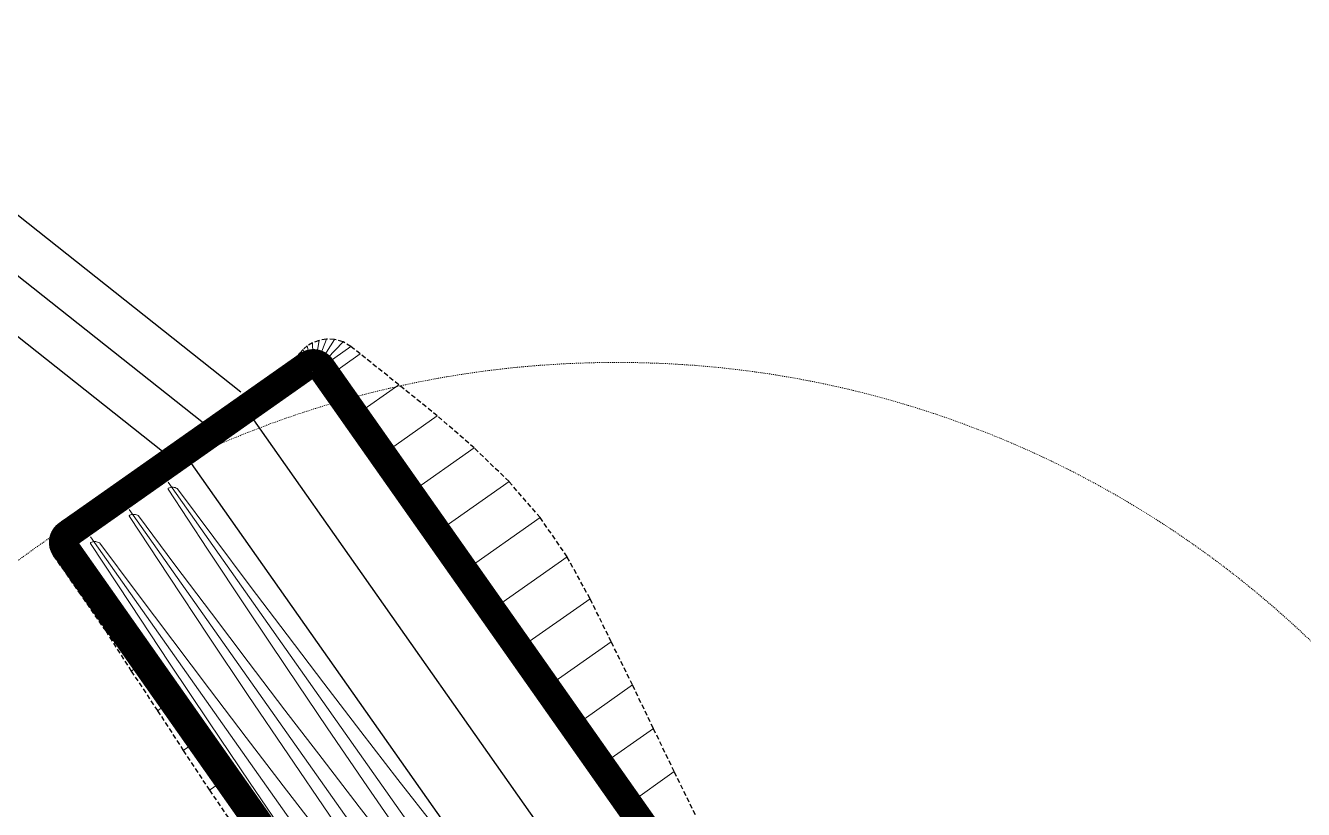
# Model space of a CAD drawing. Header units: metres. Extents: x 544752 to 548977, y 1840603 to 1844608.
# Drawn here: x 545536.5 to 545671.1, y 1843500.9 to 1843583.4 of the extents above; entities that cross this region are included whole.
import ezdxf

# ---------------------------------------------------------------- set-up
doc = ezdxf.new("R2010")
doc.units = ezdxf.units.M
doc.header["$MEASUREMENT"] = 0
doc.linetypes.add('ACAD_ISO02W100', pattern=[15, 12, -3])
doc.linetypes.add('Anordnung Grundriss$0$GESTRICHELT', pattern=[0.75, 0.5, -0.25])
doc.layers.add('C-ROAD', color=7, linetype='Continuous')
for name, color, linetype, lineweight in [('C-ROAD-CORR', 5, 'Continuous', 0), ('C-ROAD-STAN', 11, 'Continuous', 0), ('Line5', 5, 'Continuous', 13), ('Line7', 7, 'Continuous', 20), ('Đường', 5, 'ACAD_ISO02W100', 5)]:
    doc.layers.add(name, color=color, linetype=linetype, lineweight=lineweight)

# ---------------------------------------------------------------- blocks, each defined once
blk = doc.blocks.new('TB')
at = {"layer": 'Defpoints', "color": 5, "linetype": 'Anordnung Grundriss$0$GESTRICHELT', "lineweight": 5, "ltscale": 0.2}
blk.add_circle((-0.4, 0), 105.73, dxfattribs=at)
blk = doc.blocks.new('FREFEWRFERWF')
at = {"layer": 'Line5', "color": 5}
for p, q in [((-12.76, -0.82), (-14.44, 70.21)), ((-7.21, -0.68), (-8.89, 70.34)), ((-1.67, -0.55), (-3.35, 70.47)), ((-14.24, 0.57), (-11.33, 0.64)), ((-8.7, 0.7), (-5.79, 0.77)), ((-3.36, -0.08), (0, 0)), ((-3.16, 0.83), (-0.25, 0.9)), ((-14.45, -0.34), (-11.09, -0.26)), ((-8.91, -0.21), (-5.54, -0.13))]:
    blk.add_line(p, q, dxfattribs=at)
at = {"layer": 'Line5', "color": 5, "flags": 128}
for points in [[(-14.86, 69.09), (-14.81, 69.18), (-14.74, 69.28), (-14.67, 69.36), (-14.59, 69.44), (-14.5, 69.5), (-14.4, 69.56), (-14.3, 69.61), (-14.19, 69.65), (-14.08, 69.68)], [(-14.08, 69.68), (-14.07, 69.68), (-14.05, 69.68), (-14.03, 69.67), (-14.02, 69.67), (-14, 69.65), (-13.99, 69.64), (-13.98, 69.63), (-13.98, 69.61), (-13.98, 69.59)], [(-13.98, 69.59), (-13.51, 61.84), (-13.08, 54.08), (-12.69, 46.32), (-12.33, 38.56), (-12.01, 30.8), (-11.73, 23.04), (-11.48, 15.27), (-11.26, 7.5), (-11.09, -0.26)], [(-9.32, 69.22), (-9.27, 69.32), (-9.2, 69.41), (-9.13, 69.49), (-9.04, 69.57), (-8.95, 69.64), (-8.86, 69.69), (-8.76, 69.74), (-8.65, 69.78), (-8.54, 69.81)], [(-8.54, 69.81), (-8.52, 69.81), (-8.51, 69.81), (-8.49, 69.8), (-8.47, 69.8), (-8.46, 69.79), (-8.45, 69.77), (-8.44, 69.76), (-8.44, 69.74), (-8.43, 69.72)], [(-8.43, 69.72), (-7.97, 61.97), (-7.54, 54.21), (-7.15, 46.45), (-6.79, 38.69), (-6.47, 30.93), (-6.18, 23.17), (-5.93, 15.4), (-5.72, 7.64), (-5.54, -0.13)], [(-3.79, 69.31), (-3.82, 62.71), (-3.87, 56.12), (-3.94, 49.52), (-4.04, 42.93), (-4.16, 36.33), (-4.3, 29.74), (-4.47, 23.14), (-4.66, 16.55), (-4.87, 9.96)], [(-3.79, 69.31), (-3.79, 69.31), (-3.79, 69.32), (-3.79, 69.32), (-3.79, 69.33), (-3.78, 69.33), (-3.78, 69.34), (-3.78, 69.34), (-3.78, 69.35), (-3.78, 69.35)], [(-3.78, 69.35), (-3.72, 69.45), (-3.66, 69.54), (-3.58, 69.62), (-3.5, 69.7), (-3.41, 69.77), (-3.31, 69.83), (-3.21, 69.87), (-3.11, 69.91), (-3, 69.94)], [(-3, 69.94), (-2.98, 69.94), (-2.96, 69.94), (-2.95, 69.94), (-2.93, 69.93), (-2.92, 69.92), (-2.91, 69.9), (-2.9, 69.89), (-2.89, 69.87), (-2.89, 69.86)], [(-2.89, 69.86), (-2.43, 62.1), (-2, 54.34), (-1.6, 46.58), (-1.25, 38.82), (-0.93, 31.06), (-0.64, 23.3), (-0.39, 15.53), (-0.18, 7.77), (0, 0)], [(-14.87, 69.05), (-14.9, 62.45), (-14.95, 55.86), (-15.03, 49.26), (-15.12, 42.67), (-15.24, 36.07), (-15.39, 29.48), (-15.56, 22.88), (-15.75, 16.29), (-15.96, 9.7)], [(-14.87, 69.05), (-14.87, 69.05), (-14.87, 69.06), (-14.87, 69.06), (-14.87, 69.07), (-14.87, 69.07), (-14.87, 69.07), (-14.87, 69.08), (-14.87, 69.08), (-14.86, 69.09)], [(-9.33, 69.18), (-9.36, 62.58), (-9.41, 55.99), (-9.48, 49.39), (-9.58, 42.8), (-9.7, 36.2), (-9.85, 29.61), (-10.01, 23.01), (-10.2, 16.42), (-10.42, 9.83)], [(-9.33, 69.18), (-9.33, 69.18), (-9.33, 69.19), (-9.33, 69.19), (-9.33, 69.2), (-9.33, 69.2), (-9.33, 69.21), (-9.33, 69.21), (-9.32, 69.21), (-9.32, 69.22)], [(-15.94, 9.55), (-15.95, 9.57), (-15.95, 9.59), (-15.95, 9.6), (-15.96, 9.62), (-15.96, 9.63), (-15.96, 9.65), (-15.96, 9.67), (-15.96, 9.68), (-15.96, 9.7)], [(-10.4, 9.69), (-10.4, 9.7), (-10.41, 9.72), (-10.41, 9.73), (-10.41, 9.75), (-10.41, 9.76), (-10.42, 9.78), (-10.42, 9.8), (-10.42, 9.81), (-10.42, 9.83)], [(-4.86, 9.82), (-4.86, 9.83), (-4.86, 9.85), (-4.87, 9.86), (-4.87, 9.88), (-4.87, 9.9), (-4.87, 9.91), (-4.87, 9.93), (-4.87, 9.94), (-4.87, 9.96)], [(-4.86, 9.82), (-4.51, 8.85), (-4.21, 7.88), (-3.94, 6.89), (-3.72, 5.9), (-3.53, 4.9), (-3.38, 3.89), (-3.26, 2.87), (-3.19, 1.85), (-3.16, 0.83)], [(-4.86, 9.82), (-4.56, 8.74), (-4.29, 7.66), (-4.06, 6.57), (-3.86, 5.47), (-3.69, 4.37), (-3.56, 3.26), (-3.46, 2.15), (-3.39, 1.04), (-3.36, -0.08)], [(-15.94, 9.55), (-15.6, 8.59), (-15.3, 7.62), (-15.03, 6.63), (-14.8, 5.64), (-14.61, 4.63), (-14.46, 3.63), (-14.35, 2.61), (-14.28, 1.59), (-14.24, 0.57)], [(-15.94, 9.55), (-15.64, 8.48), (-15.38, 7.4), (-15.14, 6.31), (-14.95, 5.21), (-14.78, 4.11), (-14.65, 3), (-14.55, 1.89), (-14.48, 0.77), (-14.45, -0.34)], [(-10.4, 9.69), (-10.06, 8.72), (-9.75, 7.75), (-9.49, 6.76), (-9.26, 5.77), (-9.07, 4.77), (-8.92, 3.76), (-8.81, 2.74), (-8.73, 1.72), (-8.7, 0.7)], [(-10.4, 9.69), (-10.1, 8.61), (-9.83, 7.53), (-9.6, 6.44), (-9.4, 5.34), (-9.24, 4.24), (-9.1, 3.13), (-9, 2.02), (-8.94, 0.9), (-8.91, -0.21)]]:
    blk.add_lwpolyline(points, dxfattribs=at)
at = {"layer": 'Line7', "color": 7}
for p, q in [((-11.32, 9.73), (-11.32, 9.73)), ((-11.32, 9.73), (-11.32, 9.73)), ((-11.32, 9.73), (-11.32, 9.73)), ((-10.41, 9.76), (-10.41, 9.76)), ((-10.41, 9.76), (-10.41, 9.76)), ((-10.41, 9.76), (-10.41, 9.76)), ((-5.78, 9.87), (-5.78, 9.87)), ((-5.78, 9.87), (-5.78, 9.87)), ((-5.78, 9.87), (-5.78, 9.87)), ((-4.87, 9.89), (-4.87, 9.89)), ((-4.87, 9.89), (-4.87, 9.89)), ((-4.87, 9.89), (-4.87, 9.89)), ((-0.24, 10), (-0.24, 10)), ((-0.24, 10), (-0.24, 10)), ((-0.24, 10), (-0.24, 10)), ((-15.96, 9.63), (-15.96, 9.63)), ((-15.96, 9.63), (-15.96, 9.63)), ((-15.96, 9.63), (-15.96, 9.63))]:
    blk.add_line(p, q, dxfattribs=at)
blk = doc.blocks.new('RFEWF34RF')
blk.add_lwpolyline([(467558.37, 1441381.47), (467628.37, 1441381.47), (467628.37, 1441366.47), (467558.37, 1441366.47)], close=True)
at = {"xscale": 0.9, "yscale": 0.9714285714285716, "zscale": 0.9714285714285716, "rotation": 268.6444939923905}
blk.add_blockref('FREFEWRFERWF', (467559.27, 1441366.93), dxfattribs=at)
blk = doc.blocks.new('GFERFERF')
blk.add_lwpolyline([(467513.37, 1441358.47), (467628.37, 1441358.47), (467628.37, 1441366.47), (467513.37, 1441366.47)], close=True)
blk = doc.blocks.new('VƯERFEWRFER')
blk.add_lwpolyline([(467558.37, 1441403.47), (467513.37, 1441403.47), (467513.37, 1441358.47), (467558.37, 1441358.47)], close=True)
blk = doc.blocks.new('fcwdăed')
at = {"xscale": -1, "rotation": 19.89216182940478}
for name, p in [('GFERFERF', (1396356.81, 242240.54, -3.32)), ('VƯERFEWRFER', (1396369.4, 242205.74, -3.32)), ('RFEWF34RF', (1396367.36, 242211.39, -3.32))]:
    blk.add_blockref(name, p, dxfattribs=at)
blk = doc.blocks.new('STA')
blk.add_circle((0, 0), 0.036)
blk = doc.blocks.new('PI')
h = blk.add_hatch(color=256)
h.dxf.hatch_style = 1
h.paths.add_polyline_path([(0.011, 0, 1), (-0.011, 0, 1)])
at = {"xscale": 0.3048, "yscale": 0.3048, "zscale": 0.3048}
blk.add_blockref('STA', (0, 0), dxfattribs=at)

msp = doc.modelspace()

# ---------------------------------------------------------------- linework, layer by layer
at = {"elevation": 690.9}
for points in [[(545559.16, 1843544.83), (545510.42, 1843583.44)], [(545556.06, 1843540.91), (545507.32, 1843579.52)], [(545552.95, 1843536.99), (545504.21, 1843575.6)]]:
    msp.add_lwpolyline(points, dxfattribs=at)
at = {"layer": 'C-ROAD', "color": 3, "linetype": 'Continuous', "lineweight": 13}
for p, q in [((545567.04, 1843548.26), (545566.23, 1843547.69)), ((545567.62, 1843547.45), (545567.04, 1843548.26)), ((545540.87, 1843529.85), (545540.05, 1843529.28)), ((545540.05, 1843529.28), (545540.63, 1843528.46))]:
    msp.add_line(p, q, dxfattribs=at)
at = {"layer": 'C-ROAD', "color": 1, "linetype": 'ACAD_ISO02W100', "lineweight": 60, "ltscale": 0.1, "const_width": 3, "flags": 128}
for points in [[(545566.23, 1843547.69), (545540.87, 1843529.85)], [(545633.79, 1843453.39), (545567.62, 1843547.45)], [(545540.63, 1843528.46), (545571.32, 1843484.84)]]:
    msp.add_lwpolyline(points, dxfattribs=at)
at = {"layer": 'C-ROAD', "color": 1, "linetype": 'ACAD_ISO02W100', "lineweight": -3, "ltscale": 0.1, "const_width": 3, "flags": 128}
for points in [[(545567.62, 1843547.45, 0.414214), (545566.23, 1843547.69)], [(545540.87, 1843529.85, 0.414211), (545540.63, 1843528.46)]]:
    msp.add_lwpolyline(points, format="xyb", dxfattribs=at)
at = {"layer": 'C-ROAD-CORR', "color": 160, "linetype": 'Continuous'}
for p, q in [((545567.16, 1843547.8, 690.59), (545568.18, 1843550.43, 688.71)), ((545567.16, 1843547.8, 690.59), (545568.18, 1843550.43, 688.71)), ((545567.16, 1843547.8, 690.59), (545568.18, 1843550.43, 688.71)), ((545567.16, 1843547.8, 690.59), (545568.18, 1843550.43, 688.71)), ((545567.34, 1843547.72, 690.59), (545569.04, 1843550.4, 688.46)), ((545567.34, 1843547.72, 690.59), (545569.04, 1843550.4, 688.46)), ((545567.34, 1843547.72, 690.59), (545569.04, 1843550.4, 688.46)), ((545567.34, 1843547.72, 690.59), (545569.04, 1843550.4, 688.46)), ((545566.4, 1843547.79, 690.59), (545565.71, 1843549.33, 689.47)), ((545566.4, 1843547.79, 690.59), (545565.71, 1843549.33, 689.47)), ((545566.4, 1843547.79, 690.59), (545565.71, 1843549.33, 689.47)), ((545566.4, 1843547.79, 690.59), (545565.71, 1843549.33, 689.47)), ((545566.58, 1843547.85, 690.59), (545566.16, 1843549.71, 689.32)), ((545566.58, 1843547.85, 690.59), (545566.16, 1843549.71, 689.32)), ((545566.58, 1843547.85, 690.59), (545566.16, 1843549.71, 689.32)), ((545566.58, 1843547.85, 690.59), (545566.16, 1843549.71, 689.32)), ((545566.78, 1843547.87, 690.59), (545566.72, 1843550.04, 689.15)), ((545566.78, 1843547.87, 690.59), (545566.72, 1843550.04, 689.15)), ((545566.78, 1843547.87, 690.59), (545566.72, 1843550.04, 689.15)), ((545566.78, 1843547.87, 690.59), (545566.72, 1843550.04, 689.15)), ((545566.97, 1843547.86, 690.59), (545567.4, 1843550.29, 688.94)), ((545566.97, 1843547.86, 690.59), (545567.4, 1843550.29, 688.94)), ((545566.97, 1843547.86, 690.59), (545567.4, 1843550.29, 688.94)), ((545566.97, 1843547.86, 690.59), (545567.4, 1843550.29, 688.94)), ((545567.49, 1843547.59, 690.59), (545569.92, 1843550.15, 688.23)), ((545567.49, 1843547.59, 690.59), (545569.92, 1843550.15, 688.23)), ((545567.49, 1843547.59, 690.59), (545569.92, 1843550.15, 688.23)), ((545567.49, 1843547.59, 690.59), (545569.92, 1843550.15, 688.23)), ((545567.62, 1843547.45, 690.58), (545570.75, 1843549.65, 688.03)), ((545567.62, 1843547.45, 690.58), (545570.75, 1843549.65, 688.03)), ((545567.62, 1843547.45, 690.58), (545570.75, 1843549.65, 688.03)), ((545567.62, 1843547.45, 690.58), (545570.75, 1843549.65, 688.03)), ((545566.23, 1843547.69, 690.59), (545565.35, 1843548.93, 689.58)), ((545566.23, 1843547.69, 690.59), (545565.35, 1843548.93, 689.58)), ((545566.23, 1843547.69, 690.59), (545565.35, 1843548.93, 689.58)), ((545566.23, 1843547.69, 690.59), (545565.35, 1843548.93, 689.58)), ((545568.32, 1843546.46, 690.57), (545571.73, 1843548.86, 687.79)), ((545568.32, 1843546.46, 690.57), (545571.73, 1843548.86, 687.79)), ((545568.32, 1843546.46, 690.57), (545571.73, 1843548.86, 687.79)), ((545568.32, 1843546.46, 690.57), (545571.73, 1843548.86, 687.79)), ((545564.41, 1843546.41, 690.59), (545563.94, 1843547.09, 690.04)), ((545564.41, 1843546.41, 690.59), (545563.94, 1843547.09, 690.04)), ((545564.41, 1843546.41, 690.59), (545563.94, 1843547.09, 690.04)), ((545564.41, 1843546.41, 690.59), (545563.94, 1843547.09, 690.04)), ((545571.19, 1843542.37, 690.52), (545575.8, 1843545.61, 686.77)), ((545571.19, 1843542.37, 690.52), (545575.8, 1843545.61, 686.77)), ((545571.19, 1843542.37, 690.52), (545575.8, 1843545.61, 686.77)), ((545571.19, 1843542.37, 690.52), (545575.8, 1843545.61, 686.77)), ((545560.32, 1843543.54, 690.59), (545560.21, 1843543.7, 690.79)), ((545560.32, 1843543.54, 690.59), (545560.21, 1843543.7, 690.79)), ((545560.32, 1843543.54, 690.59), (545560.21, 1843543.7, 690.79)), ((545560.32, 1843543.54, 690.59), (545560.21, 1843543.7, 690.79)), ((545561.46, 1843544.33, 690.59), (545561.43, 1843544.37, 690.57)), ((545561.46, 1843544.33, 690.59), (545561.43, 1843544.37, 690.57)), ((545561.46, 1843544.33, 690.59), (545561.43, 1843544.37, 690.57)), ((545561.46, 1843544.33, 690.59), (545561.43, 1843544.37, 690.57)), ((545574.07, 1843538.28, 690.47), (545579.85, 1843542.34, 685.76)), ((545574.07, 1843538.28, 690.47), (545579.85, 1843542.34, 685.76)), ((545574.07, 1843538.28, 690.47), (545579.85, 1843542.34, 685.76)), ((545574.07, 1843538.28, 690.47), (545579.85, 1843542.34, 685.76)), ((545556.23, 1843540.66, 690.59), (545555.89, 1843541.15, 691.2)), ((545556.23, 1843540.66, 690.59), (545555.89, 1843541.15, 691.2)), ((545556.23, 1843540.66, 690.59), (545555.89, 1843541.15, 691.2)), ((545556.23, 1843540.66, 690.59), (545555.89, 1843541.15, 691.2)), ((545552.14, 1843537.78, 690.59), (545551.64, 1843538.49, 691.46)), ((545552.14, 1843537.78, 690.59), (545551.64, 1843538.49, 691.46)), ((545552.14, 1843537.78, 690.59), (545551.64, 1843538.49, 691.46)), ((545552.14, 1843537.78, 690.59), (545551.64, 1843538.49, 691.46)), ((545576.95, 1843534.19, 690.42), (545583.73, 1843538.96, 684.89)), ((545576.95, 1843534.19, 690.42), (545583.73, 1843538.96, 684.89)), ((545576.95, 1843534.19, 690.42), (545583.73, 1843538.96, 684.89)), ((545576.95, 1843534.19, 690.42), (545583.73, 1843538.96, 684.89)), ((545548.06, 1843534.9, 690.59), (545547.4, 1843535.83, 691.73)), ((545548.06, 1843534.9, 690.59), (545547.4, 1843535.83, 691.73)), ((545548.06, 1843534.9, 690.59), (545547.4, 1843535.83, 691.73)), ((545548.06, 1843534.9, 690.59), (545547.4, 1843535.83, 691.73)), ((545579.82, 1843530.1, 690.37), (545587.4, 1843535.43, 684.2)), ((545579.82, 1843530.1, 690.37), (545587.4, 1843535.43, 684.2)), ((545579.82, 1843530.1, 690.37), (545587.4, 1843535.43, 684.2)), ((545579.82, 1843530.1, 690.37), (545587.4, 1843535.43, 684.2)), ((545543.97, 1843532.03, 690.59), (545543.16, 1843533.17, 691.99)), ((545543.97, 1843532.03, 690.59), (545543.16, 1843533.17, 691.99)), ((545543.97, 1843532.03, 690.59), (545543.16, 1843533.17, 691.99)), ((545543.97, 1843532.03, 690.59), (545543.16, 1843533.17, 691.99)), ((545582.7, 1843526.01, 690.32), (545590.69, 1843531.63, 683.81)), ((545582.7, 1843526.01, 690.32), (545590.69, 1843531.63, 683.81)), ((545582.7, 1843526.01, 690.32), (545590.69, 1843531.63, 683.81)), ((545582.7, 1843526.01, 690.32), (545590.69, 1843531.63, 683.81)), ((545540.6, 1843529.57, 690.59), (545539.39, 1843530.33, 692.02)), ((545540.6, 1843529.57, 690.59), (545539.39, 1843530.33, 692.02)), ((545540.6, 1843529.57, 690.59), (545539.39, 1843530.33, 692.02)), ((545540.6, 1843529.57, 690.59), (545539.39, 1843530.33, 692.02)), ((545540.72, 1843529.72, 690.59), (545539.69, 1843530.71, 692.02)), ((545540.72, 1843529.72, 690.59), (545539.69, 1843530.71, 692.02)), ((545540.72, 1843529.72, 690.59), (545539.69, 1843530.71, 692.02)), ((545540.72, 1843529.72, 690.59), (545539.69, 1843530.71, 692.02)), ((545540.87, 1843529.85, 690.59), (545540.05, 1843531.02, 692.02)), ((545540.87, 1843529.85, 690.59), (545540.05, 1843531.02, 692.02)), ((545540.87, 1843529.85, 690.59), (545540.05, 1843531.02, 692.02)), ((545540.87, 1843529.85, 690.59), (545540.05, 1843531.02, 692.02)), ((545540.45, 1843529.01, 690.59), (545539.01, 1843528.97, 692.03)), ((545540.45, 1843529.01, 690.59), (545539.01, 1843528.97, 692.03)), ((545540.45, 1843529.01, 690.59), (545539.01, 1843528.97, 692.03)), ((545540.45, 1843529.01, 690.59), (545539.01, 1843528.97, 692.03)), ((545540.46, 1843529.2, 690.59), (545539.05, 1843529.45, 692.03)), ((545540.46, 1843529.2, 690.59), (545539.05, 1843529.45, 692.03)), ((545540.46, 1843529.2, 690.59), (545539.05, 1843529.45, 692.03)), ((545540.46, 1843529.2, 690.59), (545539.05, 1843529.45, 692.03)), ((545540.47, 1843528.81, 690.59), (545539.06, 1843528.5, 692.03)), ((545540.47, 1843528.81, 690.59), (545539.06, 1843528.5, 692.03)), ((545540.47, 1843528.81, 690.59), (545539.06, 1843528.5, 692.03)), ((545540.47, 1843528.81, 690.59), (545539.06, 1843528.5, 692.03)), ((545540.51, 1843529.39, 690.59), (545539.18, 1843529.91, 692.03)), ((545540.51, 1843529.39, 690.59), (545539.18, 1843529.91, 692.03)), ((545540.51, 1843529.39, 690.59), (545539.18, 1843529.91, 692.03)), ((545540.51, 1843529.39, 690.59), (545539.18, 1843529.91, 692.03)), ((545540.48, 1843528.78, 690.59), (545539.08, 1843528.41, 692.03)), ((545540.48, 1843528.78, 690.59), (545539.08, 1843528.41, 692.03)), ((545540.48, 1843528.78, 690.59), (545539.08, 1843528.41, 692.03)), ((545540.48, 1843528.78, 690.59), (545539.08, 1843528.41, 692.03)), ((545540.53, 1843528.63, 690.59), (545539.21, 1843528.04, 692.03)), ((545540.53, 1843528.63, 690.59), (545539.21, 1843528.04, 692.03)), ((545540.53, 1843528.63, 690.59), (545539.21, 1843528.04, 692.03)), ((545540.53, 1843528.63, 690.59), (545539.21, 1843528.04, 692.03)), ((545540.63, 1843528.46, 690.58), (545539.44, 1843527.62, 692.03)), ((545540.63, 1843528.46, 690.58), (545539.44, 1843527.62, 692.03)), ((545540.63, 1843528.46, 690.58), (545539.44, 1843527.62, 692.03)), ((545540.63, 1843528.46, 690.58), (545539.44, 1843527.62, 692.03)), ((545585.58, 1843521.92, 690.27), (545593.52, 1843527.5, 683.8)), ((545585.58, 1843521.92, 690.27), (545593.52, 1843527.5, 683.8)), ((545585.58, 1843521.92, 690.27), (545593.52, 1843527.5, 683.8)), ((545585.58, 1843521.92, 690.27), (545593.52, 1843527.5, 683.8)), ((545543.3, 1843524.66, 690.54), (545542.08, 1843523.8, 692.03)), ((545543.3, 1843524.66, 690.54), (545542.08, 1843523.8, 692.03)), ((545543.3, 1843524.66, 690.54), (545542.08, 1843523.8, 692.03)), ((545543.3, 1843524.66, 690.54), (545542.08, 1843523.8, 692.03)), ((545588.46, 1843517.83, 690.22), (545595.93, 1843523.09, 684.13)), ((545588.46, 1843517.83, 690.22), (545595.93, 1843523.09, 684.13)), ((545588.46, 1843517.83, 690.22), (545595.93, 1843523.09, 684.13)), ((545588.46, 1843517.83, 690.22), (545595.93, 1843523.09, 684.13)), ((545546.18, 1843520.57, 690.49), (545544.93, 1843519.69, 692.02)), ((545546.18, 1843520.57, 690.49), (545544.93, 1843519.69, 692.02)), ((545546.18, 1843520.57, 690.49), (545544.93, 1843519.69, 692.02)), ((545546.18, 1843520.57, 690.49), (545544.93, 1843519.69, 692.02)), ((545591.33, 1843513.74, 690.17), (545598.17, 1843518.55, 684.6)), ((545591.33, 1843513.74, 690.17), (545598.17, 1843518.55, 684.6)), ((545591.33, 1843513.74, 690.17), (545598.17, 1843518.55, 684.6)), ((545591.33, 1843513.74, 690.17), (545598.17, 1843518.55, 684.6)), ((545549.06, 1843516.48, 690.44), (545547.62, 1843515.47, 692.19)), ((545549.06, 1843516.48, 690.44), (545547.62, 1843515.47, 692.19)), ((545549.06, 1843516.48, 690.44), (545547.62, 1843515.47, 692.19)), ((545549.06, 1843516.48, 690.44), (545547.62, 1843515.47, 692.19)), ((545594.21, 1843509.65, 690.12), (545600.4, 1843514.01, 685.07)), ((545594.21, 1843509.65, 690.12), (545600.4, 1843514.01, 685.07)), ((545594.21, 1843509.65, 690.12), (545600.4, 1843514.01, 685.07)), ((545594.21, 1843509.65, 690.12), (545600.4, 1843514.01, 685.07)), ((545551.93, 1843512.39, 690.39), (545550.39, 1843511.3, 692.28)), ((545551.93, 1843512.39, 690.39), (545550.39, 1843511.3, 692.28)), ((545551.93, 1843512.39, 690.39), (545550.39, 1843511.3, 692.28)), ((545551.93, 1843512.39, 690.39), (545550.39, 1843511.3, 692.28)), ((545597.09, 1843505.56, 690.07), (545602.6, 1843509.44, 685.58)), ((545597.09, 1843505.56, 690.07), (545602.6, 1843509.44, 685.58)), ((545597.09, 1843505.56, 690.07), (545602.6, 1843509.44, 685.58)), ((545597.09, 1843505.56, 690.07), (545602.6, 1843509.44, 685.58)), ((545554.81, 1843508.3, 690.34), (545553.1, 1843507.09, 692.43)), ((545554.81, 1843508.3, 690.34), (545553.1, 1843507.09, 692.43)), ((545554.81, 1843508.3, 690.34), (545553.1, 1843507.09, 692.43)), ((545554.81, 1843508.3, 690.34), (545553.1, 1843507.09, 692.43)), ((545599.97, 1843501.47, 690.02), (545604.8, 1843504.88, 686.08)), ((545599.97, 1843501.47, 690.02), (545604.8, 1843504.88, 686.08)), ((545599.97, 1843501.47, 690.02), (545604.8, 1843504.88, 686.08)), ((545599.97, 1843501.47, 690.02), (545604.8, 1843504.88, 686.08)), ((545557.69, 1843504.21, 690.29), (545555.86, 1843502.93, 692.52)), ((545557.69, 1843504.21, 690.29), (545555.86, 1843502.93, 692.52)), ((545557.69, 1843504.21, 690.29), (545555.86, 1843502.93, 692.52)), ((545557.69, 1843504.21, 690.29), (545555.86, 1843502.93, 692.52))]:
    msp.add_line(p, q, dxfattribs=at)
at = {"layer": 'C-ROAD-CORR', "color": 11, "linetype": 'Anordnung Grundriss$0$GESTRICHELT', "lineweight": 30}
for points in [[(545607.03, 1843500.33, 686.56), (545604.8, 1843504.88, 686.08), (545602.6, 1843509.44, 685.58), (545600.4, 1843514.01, 685.07), (545598.17, 1843518.55, 684.6), (545595.93, 1843523.09, 684.13), (545593.52, 1843527.5, 683.8), (545590.69, 1843531.63, 683.81), (545587.4, 1843535.43, 684.2), (545583.73, 1843538.96, 684.89), (545579.85, 1843542.34, 685.76), (545575.8, 1843545.61, 686.77), (545571.73, 1843548.86, 687.79), (545570.75, 1843549.65, 688.03), (545569.92, 1843550.15, 688.23), (545569.04, 1843550.4, 688.46), (545568.18, 1843550.43, 688.71), (545567.4, 1843550.29, 688.94), (545566.72, 1843550.04, 689.15), (545566.16, 1843549.71, 689.32), (545565.71, 1843549.33, 689.47), (545565.35, 1843548.93, 689.58), (545563.94, 1843547.09, 690.04), (545561.43, 1843544.37, 690.57), (545560.21, 1843543.7, 690.79), (545555.89, 1843541.15, 691.2), (545551.64, 1843538.49, 691.46), (545547.4, 1843535.83, 691.73), (545543.16, 1843533.17, 691.99), (545540.05, 1843531.02, 692.02), (545539.69, 1843530.71, 692.02), (545539.39, 1843530.33, 692.02), (545539.18, 1843529.91, 692.03), (545539.05, 1843529.45, 692.03), (545539.01, 1843528.97, 692.03), (545539.06, 1843528.5, 692.03), (545539.08, 1843528.41, 692.03), (545539.21, 1843528.04, 692.03), (545539.44, 1843527.62, 692.03), (545542.08, 1843523.8, 692.03), (545544.93, 1843519.69, 692.02), (545547.62, 1843515.47, 692.19), (545550.39, 1843511.3, 692.28), (545553.1, 1843507.09, 692.43), (545555.86, 1843502.93, 692.52), (545558.68, 1843498.8, 692.54)], [(545602.84, 1843497.38, 689.97), (545599.97, 1843501.47, 690.02), (545597.09, 1843505.56, 690.07), (545594.21, 1843509.65, 690.12), (545591.33, 1843513.74, 690.17), (545588.46, 1843517.83, 690.22), (545585.58, 1843521.92, 690.27), (545582.7, 1843526.01, 690.32), (545579.82, 1843530.1, 690.37), (545576.95, 1843534.19, 690.42), (545574.07, 1843538.28, 690.47), (545571.19, 1843542.37, 690.52), (545568.32, 1843546.46, 690.57), (545567.62, 1843547.45, 690.58), (545567.49, 1843547.59, 690.59), (545567.34, 1843547.72, 690.59), (545567.16, 1843547.8, 690.59), (545566.97, 1843547.86, 690.59), (545566.78, 1843547.87, 690.59), (545566.58, 1843547.85, 690.59), (545566.4, 1843547.79, 690.59), (545566.23, 1843547.69, 690.59), (545564.41, 1843546.41, 690.59), (545561.46, 1843544.33, 690.59), (545560.32, 1843543.54, 690.59), (545556.23, 1843540.66, 690.59), (545552.14, 1843537.78, 690.59), (545548.06, 1843534.9, 690.59), (545543.97, 1843532.03, 690.59), (545540.87, 1843529.85, 690.59), (545540.72, 1843529.72, 690.59), (545540.6, 1843529.57, 690.59), (545540.51, 1843529.39, 690.59), (545540.46, 1843529.2, 690.59), (545540.45, 1843529.01, 690.59), (545540.47, 1843528.81, 690.59), (545540.48, 1843528.78, 690.59), (545540.53, 1843528.63, 690.59), (545540.63, 1843528.46, 690.58), (545543.3, 1843524.66, 690.54), (545546.18, 1843520.57, 690.49), (545549.06, 1843516.48, 690.44), (545551.93, 1843512.39, 690.39), (545554.81, 1843508.3, 690.34), (545557.69, 1843504.21, 690.29), (545560.57, 1843500.12, 690.24)]]:
    msp.add_polyline3d(points, dxfattribs=at)
at = {"layer": 'C-ROAD-CORR', "color": 92, "linetype": 'Anordnung Grundriss$0$GESTRICHELT', "lineweight": 30}
for points in [[(545607.03, 1843500.33, 686.56), (545604.8, 1843504.88, 686.08), (545602.6, 1843509.44, 685.58), (545600.4, 1843514.01, 685.07), (545598.17, 1843518.55, 684.6), (545595.93, 1843523.09, 684.13), (545593.52, 1843527.5, 683.8), (545590.69, 1843531.63, 683.81), (545587.4, 1843535.43, 684.2), (545583.73, 1843538.96, 684.89), (545579.85, 1843542.34, 685.76), (545575.8, 1843545.61, 686.77), (545571.73, 1843548.86, 687.79), (545570.75, 1843549.65, 688.03), (545569.92, 1843550.15, 688.23), (545569.04, 1843550.4, 688.46), (545568.18, 1843550.43, 688.71), (545567.4, 1843550.29, 688.94), (545566.72, 1843550.04, 689.15), (545566.16, 1843549.71, 689.32), (545565.71, 1843549.33, 689.47), (545565.35, 1843548.93, 689.58), (545563.94, 1843547.09, 690.04), (545561.43, 1843544.37, 690.57)], [(545602.84, 1843497.38, 689.97), (545599.97, 1843501.47, 690.02), (545597.09, 1843505.56, 690.07), (545594.21, 1843509.65, 690.12), (545591.33, 1843513.74, 690.17), (545588.46, 1843517.83, 690.22), (545585.58, 1843521.92, 690.27), (545582.7, 1843526.01, 690.32), (545579.82, 1843530.1, 690.37), (545576.95, 1843534.19, 690.42), (545574.07, 1843538.28, 690.47), (545571.19, 1843542.37, 690.52), (545568.32, 1843546.46, 690.57), (545567.62, 1843547.45, 690.58), (545567.49, 1843547.59, 690.59), (545567.34, 1843547.72, 690.59), (545567.16, 1843547.8, 690.59), (545566.97, 1843547.86, 690.59), (545566.78, 1843547.87, 690.59), (545566.58, 1843547.85, 690.59), (545566.4, 1843547.79, 690.59), (545566.23, 1843547.69, 690.59), (545564.41, 1843546.41, 690.59), (545561.46, 1843544.33, 690.59)]]:
    msp.add_polyline3d(points, dxfattribs=at)
at = {"layer": 'C-ROAD-CORR', "color": 1, "linetype": 'Anordnung Grundriss$0$GESTRICHELT', "lineweight": 30}
for points in [[(545560.21, 1843543.7, 690.79), (545555.89, 1843541.15, 691.2), (545551.64, 1843538.49, 691.46), (545547.4, 1843535.83, 691.73), (545543.16, 1843533.17, 691.99), (545540.05, 1843531.02, 692.02), (545539.69, 1843530.71, 692.02), (545539.39, 1843530.33, 692.02), (545539.18, 1843529.91, 692.03), (545539.05, 1843529.45, 692.03), (545539.01, 1843528.97, 692.03), (545539.06, 1843528.5, 692.03), (545539.08, 1843528.41, 692.03), (545539.21, 1843528.04, 692.03), (545539.44, 1843527.62, 692.03), (545542.08, 1843523.8, 692.03), (545544.93, 1843519.69, 692.02), (545547.62, 1843515.47, 692.19), (545550.39, 1843511.3, 692.28), (545553.1, 1843507.09, 692.43), (545555.86, 1843502.93, 692.52), (545558.68, 1843498.8, 692.54)], [(545560.32, 1843543.54, 690.59), (545556.23, 1843540.66, 690.59), (545552.14, 1843537.78, 690.59), (545548.06, 1843534.9, 690.59), (545543.97, 1843532.03, 690.59), (545540.87, 1843529.85, 690.59), (545540.72, 1843529.72, 690.59), (545540.6, 1843529.57, 690.59), (545540.51, 1843529.39, 690.59), (545540.46, 1843529.2, 690.59), (545540.45, 1843529.01, 690.59), (545540.47, 1843528.81, 690.59), (545540.48, 1843528.78, 690.59), (545540.53, 1843528.63, 690.59), (545540.63, 1843528.46, 690.58), (545543.3, 1843524.66, 690.54), (545546.18, 1843520.57, 690.49), (545549.06, 1843516.48, 690.44), (545551.93, 1843512.39, 690.39), (545554.81, 1843508.3, 690.34), (545557.69, 1843504.21, 690.29), (545560.57, 1843500.12, 690.24)]]:
    msp.add_polyline3d(points, dxfattribs=at)

# ---------------------------------------------------------------- block references
at = {"rotation": 285.2378340752476}
msp.add_blockref('fcwdăed', (-964887.16, 1915285.24, 1000002.32), dxfattribs=at)
at = {"layer": 'C-ROAD-STAN', "color": 3, "linetype": 'Continuous', "lineweight": -3, "xscale": 45.56286554269575, "yscale": 45.56286554269575, "zscale": 45.56286554269575, "rotation": 334.5}
for p in [(545567.04, 1843548.26), (545540.05, 1843529.28)]:
    msp.add_blockref('PI', p, dxfattribs=at)
at = {"layer": 'Đường', "rotation": 257.913224924322}
msp.add_blockref('TB', (545598.67, 1843441.85), dxfattribs=at)

doc.saveas('drawing.dxf')
